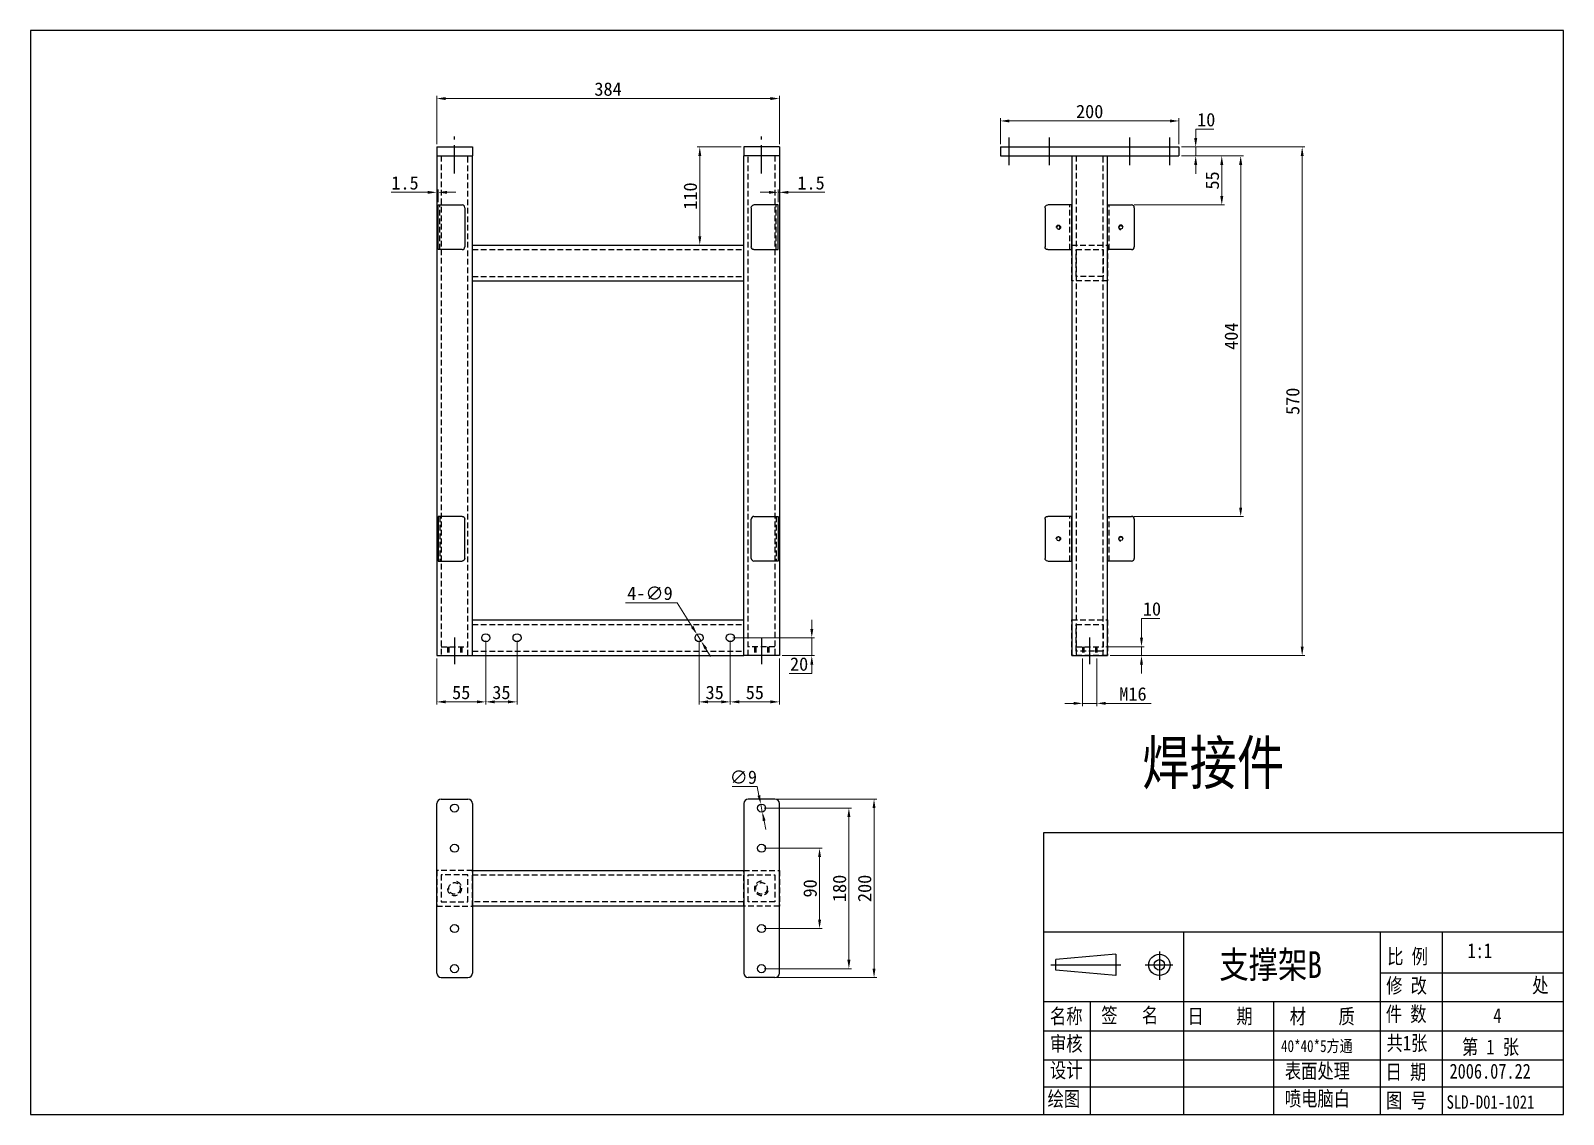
# Model space of a CAD drawing. Header units: millimetres. Extents: x -11986 to -4063, y -41123 to -36325.
# Drawn here: x -9506 to -7788, y -41089 to -39875 of the extents above; entities that cross this region are included whole.
import ezdxf

# ---------------------------------------------------------------- set-up
doc = ezdxf.new("R2010")
doc.units = ezdxf.units.MM
doc.linetypes.add('CENTER', pattern=[50.8, 31.75, -6.35, 6.35, -6.35])
doc.linetypes.add('DASHED2', pattern=[9.525, 6.35, -3.175])
doc.layers.add('DAS', color=4, linetype='DASHED2')
doc.styles.add('宋体', font='', dxfattribs={"width": 0.8})
doc.styles.get('宋体').set_extended_font_data('SimSun')
doc.dimstyles.new('ISO-25$0', dxfattribs={"dimtxt": 2.5, "dimasz": 1.5, "dimexe": 1.25, "dimexo": 0.625, "dimtad": 1, "dimdec": 1, "dimzin": 1, "dimdsep": 46, "dimtxsty": 'Standard', "dimcen": 2.5, "dimclrd": 6, "dimclre": 6, "dimclrt": 6, "dimadec": 0, "dimazin": 0, "dimtfac": 1, "dimtdec": 4, "dimtmove": 0, "dimatfit": 3, "dimfxl": 1, "dimtolj": 1, "dimtzin": 0, "dimlwd": 9, "dimlwe": 9, "dimarcsym": 0})
doc.dimstyles.new('ISO-25$3', dxfattribs={"dimtxt": 5, "dimasz": 5, "dimexe": 3, "dimexo": 0.1, "dimtad": 1, "dimtih": 1, "dimtoh": 1, "dimdsep": 46, "dimtxsty": 'Standard', "dimcen": 2.5, "dimclrd": 5, "dimclre": 5, "dimadec": 0, "dimazin": 0, "dimtfac": 1, "dimtmove": 0, "dimatfit": 3, "dimfxl": 1, "dimarcsym": 0})

# ---------------------------------------------------------------- blocks, each defined once
blk = doc.blocks.new('*D2023')
at = {"color": 5, "lineweight": 9, "transparency": 16777216}
for p, q in [((-8260.8, -40554.9), (-8260.8, -40533.1)), ((-8260.8, -40533.1), (-8240.3, -40533.1)), ((-8300.9, -40564.9), (-8257.8, -40564.9)), ((-8260.8, -40574.9), (-8260.8, -40564.9)), ((-8295.9, -40574.9), (-8257.8, -40574.9)), ((-8260.8, -40584.9), (-8260.8, -40594.9))]:
    blk.add_line(p, q, dxfattribs=at)
at = {"color": 5, "transparency": 16777216}
for points in [[(-8262.5, -40554.9), (-8259.2, -40554.9), (-8260.8, -40564.9)], [(-8262.5, -40584.9), (-8259.2, -40584.9), (-8260.8, -40574.9)]]:
    blk.add_solid(points, dxfattribs=at)
at = {"layer": 'Defpoints', "color": 0, "transparency": 16777216}
for p in [(-8303.9, -40564.9), (-8298.9, -40574.9), (-8260.8, -40574.9)]:
    blk.add_point(p, dxfattribs=at)
at = {"color": 0, "transparency": 16777216, "insert": (-8249.1, -40522.6), "char_height": 15, "attachment_point": 5}
blk.add_mtext('10', dxfattribs=at)
blk = doc.blocks.new('*D2024')
at = {"color": 5, "lineweight": 9, "transparency": 16777216}
for p, q in [((-8215.9, -40004.9), (-8077.8, -40004.9)), ((-8080.8, -40014.9), (-8080.8, -40564.9)), ((-8295.9, -40574.9), (-8077.8, -40574.9))]:
    blk.add_line(p, q, dxfattribs=at)
at = {"color": 5, "transparency": 16777216}
for points in [[(-8082.4, -40014.9), (-8079.1, -40014.9), (-8080.8, -40004.9)], [(-8082.4, -40564.9), (-8079.1, -40564.9), (-8080.8, -40574.9)]]:
    blk.add_solid(points, dxfattribs=at)
at = {"layer": 'Defpoints', "color": 0, "transparency": 16777216}
for p in [(-8218.9, -40004.9), (-8298.9, -40574.9), (-8080.8, -40574.9)]:
    blk.add_point(p, dxfattribs=at)
at = {"color": 0, "transparency": 16777216, "insert": (-8091.3, -40289.9), "char_height": 15, "attachment_point": 5, "rotation": 90}
blk.add_mtext('570', dxfattribs=at)
blk = doc.blocks.new('*D2025')
at = {"color": 5, "lineweight": 9, "transparency": 16777216}
for p, q in [((-8200.1, -39994.9), (-8200.1, -39984.9)), ((-8200.1, -39984.9), (-8179.6, -39984.9)), ((-8215.9, -40004.9), (-8197.1, -40004.9)), ((-8215.9, -40014.9), (-8197.1, -40014.9)), ((-8200.1, -40014.9), (-8200.1, -40004.9)), ((-8200.1, -40024.9), (-8200.1, -40034.9))]:
    blk.add_line(p, q, dxfattribs=at)
at = {"color": 5, "transparency": 16777216}
for points in [[(-8201.8, -39994.9), (-8198.4, -39994.9), (-8200.1, -40004.9)], [(-8201.8, -40024.9), (-8198.4, -40024.9), (-8200.1, -40014.9)]]:
    blk.add_solid(points, dxfattribs=at)
at = {"layer": 'Defpoints', "color": 0, "transparency": 16777216}
for p in [(-8218.9, -40004.9), (-8218.9, -40014.9), (-8200.1, -40014.9)]:
    blk.add_point(p, dxfattribs=at)
at = {"color": 0, "transparency": 16777216, "insert": (-8188.3, -39974.4), "char_height": 15, "attachment_point": 5}
blk.add_mtext('10', dxfattribs=at)
blk = doc.blocks.new('*D2026')
at = {"color": 5, "lineweight": 9, "transparency": 16777216}
for p, q in [((-8326.9, -40577.9), (-8326.9, -40631.4)), ((-8310.9, -40577.9), (-8310.9, -40631.4)), ((-8336.9, -40628.4), (-8346.9, -40628.4)), ((-8326.9, -40628.4), (-8310.9, -40628.4)), ((-8300.9, -40628.4), (-8249.9, -40628.4))]:
    blk.add_line(p, q, dxfattribs=at)
at = {"color": 5, "transparency": 16777216}
for points in [[(-8336.9, -40626.7), (-8336.9, -40630), (-8326.9, -40628.4)], [(-8300.9, -40626.7), (-8300.9, -40630), (-8310.9, -40628.4)]]:
    blk.add_solid(points, dxfattribs=at)
at = {"layer": 'Defpoints', "color": 0, "transparency": 16777216}
for p in [(-8326.9, -40574.9), (-8310.9, -40574.9), (-8310.9, -40628.4)]:
    blk.add_point(p, dxfattribs=at)
at = {"color": 0, "transparency": 16777216, "insert": (-8270.4, -40617.9), "char_height": 15, "attachment_point": 5}
blk.add_mtext('M16', dxfattribs=at)
blk = doc.blocks.new('*D2027')
at = {"color": 5, "lineweight": 9, "transparency": 16777216}
for p, q in [((-8683.6, -40745.7), (-8585.7, -40745.7)), ((-8588.7, -40755.7), (-8588.7, -40915.7)), ((-8683.6, -40925.7), (-8585.7, -40925.7))]:
    blk.add_line(p, q, dxfattribs=at)
at = {"color": 5, "transparency": 16777216}
for points in [[(-8590.4, -40755.7), (-8587, -40755.7), (-8588.7, -40745.7)], [(-8590.4, -40915.7), (-8587, -40915.7), (-8588.7, -40925.7)]]:
    blk.add_solid(points, dxfattribs=at)
at = {"layer": 'Defpoints', "color": 0, "transparency": 16777216}
for p in [(-8686.6, -40745.7), (-8686.6, -40925.7), (-8588.7, -40925.7)]:
    blk.add_point(p, dxfattribs=at)
at = {"color": 0, "transparency": 16777216, "insert": (-8599.2, -40835.7), "char_height": 15, "attachment_point": 5, "rotation": 90}
blk.add_mtext('180', dxfattribs=at)
blk = doc.blocks.new('*D2028')
at = {"color": 5, "lineweight": 9, "transparency": 16777216}
for p, q in [((-8668.6, -40735.7), (-8557.5, -40735.7)), ((-8560.5, -40925.7), (-8560.5, -40745.7)), ((-8668.6, -40935.7), (-8557.5, -40935.7))]:
    blk.add_line(p, q, dxfattribs=at)
at = {"color": 5, "transparency": 16777216}
for points in [[(-8562.2, -40745.7), (-8558.9, -40745.7), (-8560.5, -40735.7)], [(-8562.2, -40925.7), (-8558.9, -40925.7), (-8560.5, -40935.7)]]:
    blk.add_solid(points, dxfattribs=at)
at = {"layer": 'Defpoints', "color": 0, "transparency": 16777216}
for p in [(-8671.6, -40735.7), (-8560.5, -40735.7), (-8671.6, -40935.7)]:
    blk.add_point(p, dxfattribs=at)
at = {"color": 0, "transparency": 16777216, "insert": (-8571, -40835.7), "char_height": 15, "attachment_point": 5, "rotation": 90}
blk.add_mtext('200', dxfattribs=at)
blk = doc.blocks.new('*D2029')
at = {"color": 5, "lineweight": 9, "transparency": 16777216}
for p, q in [((-8683.6, -40790.7), (-8618.6, -40790.7)), ((-8621.6, -40870.7), (-8621.6, -40800.7)), ((-8683.6, -40880.7), (-8618.6, -40880.7))]:
    blk.add_line(p, q, dxfattribs=at)
at = {"color": 5, "transparency": 16777216}
for points in [[(-8623.2, -40800.7), (-8619.9, -40800.7), (-8621.6, -40790.7)], [(-8623.2, -40870.7), (-8619.9, -40870.7), (-8621.6, -40880.7)]]:
    blk.add_solid(points, dxfattribs=at)
at = {"layer": 'Defpoints', "color": 0, "transparency": 16777216}
for p in [(-8686.6, -40790.7), (-8621.6, -40790.7), (-8686.6, -40880.7)]:
    blk.add_point(p, dxfattribs=at)
at = {"color": 0, "transparency": 16777216, "insert": (-8632.1, -40835.7), "char_height": 15, "attachment_point": 5, "rotation": 90}
blk.add_mtext('90', dxfattribs=at)
blk = doc.blocks.new('*D2030')
at = {"color": 5, "lineweight": 9, "transparency": 16777216}
for p, q in [((-8719.5, -40721.7), (-8691.5, -40721.7)), ((-8691.5, -40721.7), (-8689.5, -40731.5)), ((-8685.7, -40750.1), (-8687.5, -40741.3)), ((-8683.6, -40759.9), (-8681.6, -40769.7))]:
    blk.add_line(p, q, dxfattribs=at)
at = {"color": 5, "transparency": 16777216}
for points in [[(-8687.9, -40731.1), (-8691.1, -40731.8), (-8687.5, -40741.3)], [(-8682, -40759.5), (-8685.3, -40760.2), (-8685.7, -40750.1)]]:
    blk.add_solid(points, dxfattribs=at)
at = {"layer": 'Defpoints', "color": 0, "transparency": 16777216}
for p in [(-8687.5, -40741.3), (-8685.7, -40750.1)]:
    blk.add_point(p, dxfattribs=at)
at = {"color": 0, "transparency": 16777216, "insert": (-8707, -40711.2), "char_height": 15, "attachment_point": 5}
blk.add_mtext('∅9', dxfattribs=at)
blk = doc.blocks.new('A$C1C5C495C')
at = {"color": 1, "linetype": 'CENTER'}
for p, q in [((20, 549.7), (20, 591.4)), ((20, 29.9), (20, 0))]:
    blk.add_line(p, q, dxfattribs=at)
for p, q in [((0, 579.5), (40, 579.5)), ((0, 579.5), (0, 569.5)), ((0, 569.5), (0, 9.5)), ((0, 569.5), (40, 569.5)), ((40, 579.5), (40, 569.5)), ((40, 9.5), (40, 569.5)), ((0, 9.5), (40, 9.5))]:
    blk.add_line(p, q)
at = {"layer": 'DAS'}
for p, q in [((5, 569.5), (5, 9.5)), ((35, 9.5), (35, 569.5)), ((5, 19.5), (35, 19.5)), ((12, 19.5), (12, 9.5)), ((13.5, 19.5), (13.5, 9.5)), ((26.5, 19.5), (26.5, 9.5)), ((28, 19.5), (28, 9.5))]:
    blk.add_line(p, q, dxfattribs=at)
blk = doc.blocks.new('*D2046')
at = {"color": 5, "lineweight": 9, "transparency": 16777216}
for p, q in [((-9050.6, -40001.9), (-9050.6, -39947.6)), ((-8676.6, -39950.6), (-9040.6, -39950.6)), ((-8666.6, -40001.9), (-8666.6, -39947.6))]:
    blk.add_line(p, q, dxfattribs=at)
at = {"color": 5, "transparency": 16777216}
for points in [[(-9040.6, -39949), (-9040.6, -39952.3), (-9050.6, -39950.6)], [(-8676.6, -39949), (-8676.6, -39952.3), (-8666.6, -39950.6)]]:
    blk.add_solid(points, dxfattribs=at)
at = {"layer": 'Defpoints', "color": 0, "transparency": 16777216}
for p in [(-9050.6, -39950.6), (-9050.6, -40004.9), (-8666.6, -40004.9)]:
    blk.add_point(p, dxfattribs=at)
at = {"color": 0, "transparency": 16777216, "insert": (-8858.6, -39940.1), "char_height": 15, "attachment_point": 5}
blk.add_mtext('384', dxfattribs=at)
blk = doc.blocks.new('*D2047')
at = {"color": 5, "lineweight": 9, "transparency": 16777216}
for p, q in [((-8709.6, -40004.9), (-8758.8, -40004.9)), ((-8755.8, -40104.9), (-8755.8, -40014.9)), ((-8709.6, -40114.9), (-8758.8, -40114.9))]:
    blk.add_line(p, q, dxfattribs=at)
at = {"color": 5, "transparency": 16777216}
for points in [[(-8757.4, -40014.9), (-8754.1, -40014.9), (-8755.8, -40004.9)], [(-8757.4, -40104.9), (-8754.1, -40104.9), (-8755.8, -40114.9)]]:
    blk.add_solid(points, dxfattribs=at)
at = {"layer": 'Defpoints', "color": 0, "transparency": 16777216}
for p in [(-8755.8, -40004.9), (-8706.6, -40004.9), (-8706.6, -40114.9)]:
    blk.add_point(p, dxfattribs=at)
at = {"color": 0, "transparency": 16777216, "insert": (-8766.3, -40059.9), "char_height": 15, "attachment_point": 5, "rotation": 90}
blk.add_mtext('110', dxfattribs=at)
blk = doc.blocks.new('*D2062')
at = {"color": 5, "lineweight": 9, "transparency": 16777216}
for p, q in [((-8418.9, -40001.9), (-8418.9, -39972.7)), ((-8228.9, -39975.7), (-8408.9, -39975.7)), ((-8218.9, -40001.9), (-8218.9, -39972.7))]:
    blk.add_line(p, q, dxfattribs=at)
at = {"color": 5, "transparency": 16777216}
for points in [[(-8408.9, -39974.1), (-8408.9, -39977.4), (-8418.9, -39975.7)], [(-8228.9, -39974.1), (-8228.9, -39977.4), (-8218.9, -39975.7)]]:
    blk.add_solid(points, dxfattribs=at)
at = {"layer": 'Defpoints', "color": 0, "transparency": 16777216}
for p in [(-8418.9, -39975.7), (-8418.9, -40004.9), (-8218.9, -40004.9)]:
    blk.add_point(p, dxfattribs=at)
at = {"color": 0, "transparency": 16777216, "insert": (-8318.9, -39965.2), "char_height": 15, "attachment_point": 5}
blk.add_mtext('200', dxfattribs=at)
blk = doc.blocks.new('*D2064')
at = {"color": 5, "lineweight": 9, "transparency": 16777216}
for p, q in [((-8721.6, -40557.9), (-8721.6, -40629.7)), ((-8666.6, -40577.9), (-8666.6, -40629.7)), ((-8711.6, -40626.7), (-8676.6, -40626.7))]:
    blk.add_line(p, q, dxfattribs=at)
at = {"color": 5, "transparency": 16777216}
for points in [[(-8711.6, -40625), (-8711.6, -40628.3), (-8721.6, -40626.7)], [(-8676.6, -40625), (-8676.6, -40628.3), (-8666.6, -40626.7)]]:
    blk.add_solid(points, dxfattribs=at)
at = {"layer": 'Defpoints', "color": 0, "transparency": 16777216}
for p in [(-8721.6, -40554.9), (-8666.6, -40574.9), (-8666.6, -40626.7)]:
    blk.add_point(p, dxfattribs=at)
at = {"color": 0, "transparency": 16777216, "insert": (-8694.1, -40616.2), "char_height": 15, "attachment_point": 5}
blk.add_mtext('55', dxfattribs=at)
blk = doc.blocks.new('*D2065')
at = {"color": 5, "lineweight": 9, "transparency": 16777216}
for p, q in [((-8756.6, -40557.9), (-8756.6, -40629.7)), ((-8721.6, -40557.9), (-8721.6, -40629.7)), ((-8746.6, -40626.7), (-8731.6, -40626.7))]:
    blk.add_line(p, q, dxfattribs=at)
at = {"color": 5, "transparency": 16777216}
for points in [[(-8746.6, -40625), (-8746.6, -40628.3), (-8756.6, -40626.7)], [(-8731.6, -40625), (-8731.6, -40628.3), (-8721.6, -40626.7)]]:
    blk.add_solid(points, dxfattribs=at)
at = {"layer": 'Defpoints', "color": 0, "transparency": 16777216}
for p in [(-8756.6, -40554.9), (-8721.6, -40554.9), (-8721.6, -40626.7)]:
    blk.add_point(p, dxfattribs=at)
at = {"color": 0, "transparency": 16777216, "insert": (-8739.1, -40616.2), "char_height": 15, "attachment_point": 5}
blk.add_mtext('35', dxfattribs=at)
blk = doc.blocks.new('*D2066')
at = {"color": 5, "lineweight": 9, "transparency": 16777216}
for p, q in [((-8995.6, -40557.9), (-8995.6, -40629.7)), ((-9050.6, -40577.9), (-9050.6, -40629.7)), ((-9005.6, -40626.7), (-9040.6, -40626.7))]:
    blk.add_line(p, q, dxfattribs=at)
at = {"color": 5, "transparency": 16777216}
for points in [[(-9040.6, -40625), (-9040.6, -40628.3), (-9050.6, -40626.7)], [(-9005.6, -40625), (-9005.6, -40628.3), (-8995.6, -40626.7)]]:
    blk.add_solid(points, dxfattribs=at)
at = {"layer": 'Defpoints', "color": 0, "transparency": 16777216}
for p in [(-8995.6, -40554.9), (-9050.6, -40574.9), (-9050.6, -40626.7)]:
    blk.add_point(p, dxfattribs=at)
at = {"color": 0, "transparency": 16777216, "insert": (-9023.1, -40616.2), "char_height": 15, "attachment_point": 5}
blk.add_mtext('55', dxfattribs=at)
blk = doc.blocks.new('*D2077')
at = {"color": 5, "lineweight": 9, "transparency": 16777216}
for p, q in [((-8995.6, -40557.9), (-8995.6, -40629.7)), ((-8960.6, -40557.9), (-8960.6, -40629.7)), ((-8970.6, -40626.7), (-8985.6, -40626.7))]:
    blk.add_line(p, q, dxfattribs=at)
at = {"color": 5, "transparency": 16777216}
for points in [[(-8985.6, -40625), (-8985.6, -40628.3), (-8995.6, -40626.7)], [(-8970.6, -40625), (-8970.6, -40628.3), (-8960.6, -40626.7)]]:
    blk.add_solid(points, dxfattribs=at)
at = {"layer": 'Defpoints', "color": 0, "transparency": 16777216}
for p in [(-8995.6, -40554.9), (-8960.6, -40554.9), (-8995.6, -40626.7)]:
    blk.add_point(p, dxfattribs=at)
at = {"color": 0, "transparency": 16777216, "insert": (-8978.1, -40616.2), "char_height": 15, "attachment_point": 5}
blk.add_mtext('35', dxfattribs=at)
blk = doc.blocks.new('*D1992')
at = {"color": 5, "lineweight": 9, "transparency": 16777216}
for p, q in [((-8630.3, -40544.9), (-8630.3, -40534.9)), ((-8718.6, -40554.9), (-8627.3, -40554.9)), ((-8630.3, -40554.9), (-8630.3, -40574.9)), ((-8663.6, -40574.9), (-8627.3, -40574.9)), ((-8630.3, -40594.9), (-8655.8, -40594.9)), ((-8630.3, -40584.9), (-8630.3, -40594.9))]:
    blk.add_line(p, q, dxfattribs=at)
at = {"color": 5, "transparency": 16777216}
for points in [[(-8631.9, -40544.9), (-8628.6, -40544.9), (-8630.3, -40554.9)], [(-8631.9, -40584.9), (-8628.6, -40584.9), (-8630.3, -40574.9)]]:
    blk.add_solid(points, dxfattribs=at)
at = {"layer": 'Defpoints', "color": 0, "transparency": 16777216}
for p in [(-8721.6, -40554.9), (-8666.6, -40574.9), (-8630.3, -40574.9)]:
    blk.add_point(p, dxfattribs=at)
at = {"color": 0, "transparency": 16777216, "insert": (-8644.5, -40584.4), "char_height": 15, "attachment_point": 5}
blk.add_mtext('20', dxfattribs=at)
blk = doc.blocks.new('*D2078')
at = {"color": 5, "lineweight": 9, "transparency": 16777216}
for p, q in [((-8839.1, -40515.6), (-8781.1, -40515.6)), ((-8781.1, -40515.6), (-8764.2, -40542.6)), ((-8754.2, -40558.7), (-8758.9, -40551.1)), ((-8748.9, -40567.2), (-8743.6, -40575.7))]:
    blk.add_line(p, q, dxfattribs=at)
at = {"color": 5, "transparency": 16777216}
for points in [[(-8762.8, -40541.7), (-8765.6, -40543.5), (-8758.9, -40551.1)], [(-8747.5, -40566.3), (-8750.3, -40568.1), (-8754.2, -40558.7)]]:
    blk.add_solid(points, dxfattribs=at)
at = {"layer": 'Defpoints', "color": 0, "transparency": 16777216}
for p in [(-8758.9, -40551.1), (-8754.2, -40558.7)]:
    blk.add_point(p, dxfattribs=at)
at = {"color": 0, "transparency": 16777216, "insert": (-8811.6, -40505.1), "char_height": 15, "attachment_point": 5}
blk.add_mtext('4-∅9', dxfattribs=at)
blk = doc.blocks.new('A$C3CC60F40')
for p, q in [((0, 50), (27, 50)), ((0, 0), (0, 50)), ((30, 47), (30, 3)), ((27, 0), (0, 0))]:
    blk.add_line(p, q)
blk.add_circle((15, 25), 2)
for centre, radius, start, end in [((27, 47), 3, 0, 90), ((15, 25), 2.5, 0, 270), ((27, 3), 3, 270, 0)]:
    blk.add_arc(centre, radius, start, end)
at = {"layer": 'DAS'}
blk.add_line((2, 0), (2, 50), dxfattribs=at)
blk = doc.blocks.new('A$C4A73491A')
for p, q in [((0, 50), (27, 50)), ((0, 0), (0, 50)), ((30, 47), (30, 3)), ((27, 0), (0, 0))]:
    blk.add_line(p, q)
for centre, start, end in [((27, 47), 0, 90), ((27, 3), 270, 0)]:
    blk.add_arc(centre, 3, start, end)
at = {"layer": 'DAS'}
blk.add_line((2, 0), (2, 50), dxfattribs=at)
blk = doc.blocks.new('*D2017')
at = {"color": 5, "lineweight": 9, "transparency": 16777216}
for p, q in [((-8666.6, -40017.9), (-8666.6, -40058.7)), ((-8678.1, -40055.7), (-8688.1, -40055.7)), ((-8668.1, -40066.9), (-8668.1, -40052.7)), ((-8668.1, -40055.7), (-8666.6, -40055.7)), ((-8656.6, -40055.7), (-8615.6, -40055.7))]:
    blk.add_line(p, q, dxfattribs=at)
at = {"color": 5, "transparency": 16777216}
for points in [[(-8678.1, -40054.1), (-8678.1, -40057.4), (-8668.1, -40055.7)], [(-8656.6, -40054.1), (-8656.6, -40057.4), (-8666.6, -40055.7)]]:
    blk.add_solid(points, dxfattribs=at)
at = {"layer": 'Defpoints', "color": 0, "transparency": 16777216}
for p in [(-8666.6, -40014.9), (-8666.6, -40055.7), (-8668.1, -40069.9)]:
    blk.add_point(p, dxfattribs=at)
at = {"color": 0, "transparency": 16777216, "insert": (-8631.1, -40045.2), "char_height": 15, "attachment_point": 5}
blk.add_mtext('1.5', dxfattribs=at)
blk = doc.blocks.new('*D1983')
at = {"color": 5, "lineweight": 9, "transparency": 16777216}
for p, q in [((-9050.6, -40017.9), (-9050.6, -40058.7)), ((-9060.6, -40055.7), (-9101.6, -40055.7)), ((-9049.1, -40055.7), (-9050.6, -40055.7)), ((-9049.1, -40066.9), (-9049.1, -40052.7)), ((-9039.1, -40055.7), (-9029.1, -40055.7))]:
    blk.add_line(p, q, dxfattribs=at)
at = {"color": 5, "transparency": 16777216}
for points in [[(-9060.6, -40054.1), (-9060.6, -40057.4), (-9050.6, -40055.7)], [(-9039.1, -40054.1), (-9039.1, -40057.4), (-9049.1, -40055.7)]]:
    blk.add_solid(points, dxfattribs=at)
at = {"layer": 'Defpoints', "color": 0, "transparency": 16777216}
for p in [(-9050.6, -40014.9), (-9050.6, -40055.7), (-9049.1, -40069.9)]:
    blk.add_point(p, dxfattribs=at)
at = {"color": 0, "transparency": 16777216, "insert": (-9086.1, -40045.2), "char_height": 15, "attachment_point": 5}
blk.add_mtext('1.5', dxfattribs=at)
blk = doc.blocks.new('*D1977')
at = {"color": 5, "lineweight": 9, "transparency": 16777216}
for p, q in [((-8215.9, -40014.9), (-8167.9, -40014.9)), ((-8170.9, -40059.9), (-8170.9, -40024.9)), ((-8268.9, -40069.9), (-8167.9, -40069.9))]:
    blk.add_line(p, q, dxfattribs=at)
at = {"color": 5, "transparency": 16777216}
for points in [[(-8172.5, -40024.9), (-8169.2, -40024.9), (-8170.9, -40014.9)], [(-8172.5, -40059.9), (-8169.2, -40059.9), (-8170.9, -40069.9)]]:
    blk.add_solid(points, dxfattribs=at)
at = {"layer": 'Defpoints', "color": 0, "transparency": 16777216}
for p in [(-8218.9, -40014.9), (-8170.9, -40014.9), (-8271.9, -40069.9)]:
    blk.add_point(p, dxfattribs=at)
at = {"color": 0, "transparency": 16777216, "insert": (-8181.4, -40042.4), "char_height": 15, "attachment_point": 5, "rotation": 90}
blk.add_mtext('55', dxfattribs=at)
blk = doc.blocks.new('*D1978')
at = {"color": 5, "lineweight": 9, "transparency": 16777216}
for p, q in [((-8215.9, -40014.9), (-8146.7, -40014.9)), ((-8149.7, -40024.9), (-8149.7, -40408.9)), ((-8268.9, -40418.9), (-8146.7, -40418.9))]:
    blk.add_line(p, q, dxfattribs=at)
at = {"color": 5, "transparency": 16777216}
for points in [[(-8151.4, -40024.9), (-8148, -40024.9), (-8149.7, -40014.9)], [(-8151.4, -40408.9), (-8148, -40408.9), (-8149.7, -40418.9)]]:
    blk.add_solid(points, dxfattribs=at)
at = {"layer": 'Defpoints', "color": 0, "transparency": 16777216}
for p in [(-8218.9, -40014.9), (-8271.9, -40418.9), (-8149.7, -40418.9)]:
    blk.add_point(p, dxfattribs=at)
at = {"color": 0, "transparency": 16777216, "insert": (-8160.2, -40216.9), "char_height": 15, "attachment_point": 5, "rotation": 90}
blk.add_mtext('404', dxfattribs=at)

msp = doc.modelspace()

# ---------------------------------------------------------------- linework, layer by layer
at = {"color": 1, "linetype": 'CENTER'}
for p, q in [((-8408.946, -40025.389), (-8408.946, -39994.261)), ((-8363.946, -40025.389), (-8363.946, -39994.261)), ((-8273.946, -40025.389), (-8273.946, -39994.261)), ((-8228.946, -40025.389), (-8228.946, -39994.261)), ((-8318.946, -40554.423), (-8318.946, -40584.369))]:
    msp.add_line(p, q, dxfattribs=at)
for p, q in [((-8418.946, -40004.895), (-8218.946, -40004.895)), ((-8418.946, -40004.895), (-8418.946, -40014.895)), ((-8418.946, -40014.895), (-8218.946, -40014.895)), ((-8338.946, -40014.895), (-8338.946, -40574.895)), ((-8298.946, -40574.895), (-8298.946, -40014.895)), ((-8218.946, -40004.895), (-8218.946, -40014.895)), ((-9010.567, -40114.895), (-8706.567, -40114.895)), ((-9010.567, -40154.895), (-8706.567, -40154.895)), ((-9010.567, -40534.895), (-8706.567, -40534.895)), ((-9010.567, -40574.895), (-8706.567, -40574.895)), ((-8338.946, -40574.895), (-8298.946, -40574.895)), ((-9045.567, -40735.658), (-9015.567, -40735.658)), ((-8671.567, -40735.658), (-8701.567, -40735.658)), ((-9050.567, -40930.658), (-9050.567, -40740.658)), ((-9010.567, -40740.658), (-9010.567, -40930.658)), ((-8706.567, -40740.658), (-8706.567, -40930.658)), ((-8666.567, -40930.658), (-8666.567, -40740.658)), ((-9010.567, -40815.658), (-8706.567, -40815.658)), ((-8706.567, -40855.658), (-9010.567, -40855.658)), ((-7923.681, -41088.89), (-7923.681, -40884.439)), ((-9045.567, -40935.658), (-9015.567, -40935.658)), ((-8671.567, -40935.658), (-8701.567, -40935.658)), ((-8370.429, -40995.39), (-7993.004, -40995.39)), ((-8370.429, -40995.39), (-7788.131, -40995.39)), ((-7993.004, -40995.39), (-7788.131, -40995.39)), ((-8370.429, -41027.71), (-7788.131, -41027.71)), ((-8370.429, -41057.978), (-7788.131, -41057.978))]:
    msp.add_line(p, q)
at = {"color": 0}
for p, q in [((-8370.429, -41088.89), (-8370.429, -40772.898)), ((-8370.429, -40772.898), (-7788.131, -40772.898)), ((-8370.429, -40884.439), (-7788.131, -40884.439)), ((-8213.208, -40962.438), (-8213.208, -40884.439)), ((-7993.004, -41088.89), (-7993.004, -40884.439)), ((-8240.758, -40906.411), (-8240.758, -40938.275)), ((-8362.244, -40921.389), (-8284.136, -40921.389)), ((-8289.435, -40909.427), (-8356.801, -40915.547)), ((-8356.801, -40927.231), (-8356.801, -40915.547)), ((-8289.435, -40909.427), (-8289.435, -40933.351)), ((-8256.551, -40921.389), (-8225.805, -40921.389)), ((-8289.435, -40933.351), (-8356.801, -40927.231)), ((-7993.004, -40930.441), (-7788.131, -40930.441)), ((-8370.429, -40962.438), (-7788.131, -40962.438)), ((-8370.429, -40962.438), (-7788.131, -40962.438)), ((-8370.429, -40962.438), (-8213.208, -40962.438)), ((-8370.429, -40962.438), (-8213.208, -40962.438)), ((-8318.022, -41088.89), (-8318.022, -40962.438)), ((-8213.208, -41088.89), (-8213.208, -40962.438)), ((-8112.659, -41088.89), (-8112.659, -40962.438))]:
    msp.add_line(p, q, dxfattribs=at)
msp.add_lwpolyline([(-7788.131, -41088.89), (-7788.131, -39874.539), (-9505.569, -39874.539), (-9505.569, -41088.89)], close=True)
for centre in [(-8995.567, -40554.895), (-8960.567, -40554.895), (-8756.567, -40554.895), (-8721.567, -40554.895), (-9030.567, -40745.658), (-8686.567, -40745.658), (-9030.567, -40790.658), (-8686.567, -40790.658), (-9030.567, -40880.658), (-8686.567, -40880.658), (-9030.567, -40925.658), (-8686.567, -40925.658)]:
    msp.add_circle(centre, 4.5)
for radius in [11.913, 5.842]:
    msp.add_circle((-8240.758, -40921.389), radius, dxfattribs=at)
for centre, start, end in [((-9045.567, -40740.658), 90, 180), ((-9015.567, -40740.658), 0, 90), ((-8701.567, -40740.658), 90, 180), ((-8671.567, -40740.658), 0, 90), ((-9045.567, -40930.658), 180, 270), ((-9015.567, -40930.658), 270, 0), ((-8701.567, -40930.658), 180, 270), ((-8671.567, -40930.658), 270, 0)]:
    msp.add_arc(centre, 5, start, end)
at = {"layer": 'DAS'}
for p, q in [((-8333.946, -40014.895), (-8333.946, -40574.895)), ((-8303.946, -40574.895), (-8303.946, -40014.895)), ((-9010.567, -40119.895), (-8706.567, -40119.895)), ((-9010.567, -40149.895), (-8706.567, -40149.895)), ((-9010.567, -40539.895), (-8706.567, -40539.895)), ((-8333.946, -40564.895), (-8303.946, -40564.895)), ((-8326.946, -40564.895), (-8326.946, -40574.895)), ((-8325.446, -40564.895), (-8325.446, -40574.895)), ((-8312.446, -40564.895), (-8312.446, -40574.895)), ((-8310.946, -40564.895), (-8310.946, -40574.895)), ((-9010.567, -40569.895), (-8706.567, -40569.895)), ((-9010.567, -40820.658), (-8706.567, -40820.658)), ((-8706.567, -40850.658), (-9010.567, -40850.658))]:
    msp.add_line(p, q, dxfattribs=at)
for points in [[(-8338.946, -40114.895), (-8298.946, -40114.895), (-8298.946, -40154.895), (-8338.946, -40154.895)], [(-8333.946, -40119.895), (-8303.946, -40119.895), (-8303.946, -40149.895), (-8333.946, -40149.895)], [(-8338.946, -40534.895), (-8298.946, -40534.895), (-8298.946, -40574.895), (-8338.946, -40574.895)], [(-8333.946, -40539.895), (-8303.946, -40539.895), (-8303.946, -40569.895), (-8333.946, -40569.895)], [(-9010.567, -40855.658), (-9010.567, -40815.658), (-9050.567, -40815.658), (-9050.567, -40855.658)], [(-9015.567, -40850.658), (-9015.567, -40820.658), (-9045.567, -40820.658), (-9045.567, -40850.658)], [(-8706.567, -40855.658), (-8706.567, -40815.658), (-8666.567, -40815.658), (-8666.567, -40855.658)], [(-8701.567, -40850.658), (-8701.567, -40820.658), (-8671.567, -40820.658), (-8671.567, -40850.658)]]:
    msp.add_lwpolyline(points, close=True, dxfattribs=at)
for centre in [(-9030.567, -40835.658), (-8686.567, -40835.658)]:
    msp.add_circle(centre, 6.5, dxfattribs=at)
for centre, start, end in [((-9030.567, -40835.658), 180, 90), ((-8686.567, -40835.658), 90, 0)]:
    msp.add_arc(centre, 8, start, end, dxfattribs=at)

# ---------------------------------------------------------------- block references
for name, p in [('A$C1C5C495C', (-9050.567, -40584.369)), ('A$C4A73491A', (-9049.067, -40119.895)), ('A$C3CC60F40', (-8298.946, -40119.895)), ('A$C3CC60F40', (-8298.946, -40468.895))]:
    msp.add_blockref(name, p)
at = {"xscale": -1}
for name, p in [('A$C1C5C495C', (-8666.567, -40584.369)), ('A$C4A73491A', (-8668.067, -40119.895)), ('A$C3CC60F40', (-8338.946, -40119.895)), ('A$C3CC60F40', (-8338.946, -40468.895))]:
    msp.add_blockref(name, p, dxfattribs=at)
at = {"xscale": -1, "rotation": 180}
msp.add_blockref('A$C4A73491A', (-9049.067, -40418.895), dxfattribs=at)
at = {"rotation": 180}
msp.add_blockref('A$C4A73491A', (-8668.067, -40418.895), dxfattribs=at)

# ---------------------------------------------------------------- texts
at = {"color": 0, "style": '宋体', "width": 0.8}
for s, height, p in [('焊接件', 48.6161, (-8259.93, -40719.094)), ('支撑架B', 30.1339, (-8173.617, -40936.174)), ('比 例', 16.7411, (-7985.514, -40920.301)), ('修 改', 16.7411, (-7986.627, -40952.989)), ('名称', 16.7411, (-8363.41, -40987.241)), ('签   名', 16.7411, (-8305.973, -40986.305)), ('日    期', 16.7411, (-8209.271, -40987.241)), ('材    质', 16.7411, (-8094.766, -40987.52)), ('件 数', 16.7411, (-7987.076, -40984.881))]:
    msp.add_text(s, height=height, dxfattribs=at).set_placement(p)
at = {"style": '宋体', "width": 0.8}
for s, height, p in [('1:1', 16.7411, (-7895.458, -40913.842)), ('处', 16.741, (-7822.987, -40952.59)), ('4', 16.741, (-7866.588, -40986.56)), ('审核', 16.7411, (-8363.41, -41018.039)), ('40*40*5方通', 13.3929, (-8104.467, -41019.055)), ('共1张', 16.7411, (-7986.217, -41017.336)), ('第 1 张', 16.7411, (-7901.703, -41021.697)), ('设计', 16.7411, (-8363.41, -41047.838)), ('表面处理', 16.7411, (-8100.223, -41048.702)), ('日 期', 16.7411, (-7987.329, -41049.716)), ('2006.07.22', 16.7411, (-7915.687, -41048.892)), ('绘图', 16.7411, (-8366.114, -41079.939)), ('喷电脑白', 16.7411, (-8100.223, -41079.614)), ('图 号', 16.7411, (-7986.791, -41081.697)), ('SLD-D01-1021', 15.06697, (-7918.971, -41082.613))]:
    msp.add_text(s, height=height, dxfattribs=at).set_placement(p)

# ---------------------------------------------------------------- dimensions: what is measured, and where the dimension line sits
for base, p1, p2, picture, middle in [((-9050.567, -39950.628), (-8666.567, -40004.895), (-9050.567, -40004.895), '*D2046', (-8858.567, -39940.128)), ((-8418.946, -39975.745), (-8218.946, -40004.895), (-8418.946, -40004.895), '*D2062', (-8318.946, -39965.245)), ((-8666.567, -40055.725), (-8668.067, -40069.895), (-8666.567, -40014.895), '*D2017', (-8631.067, -40045.225)), ((-8721.567, -40626.673), (-8756.567, -40554.895), (-8721.567, -40554.895), '*D2065', (-8739.067, -40616.173)), ((-8666.567, -40626.673), (-8721.567, -40554.895), (-8666.567, -40574.895), '*D2064', (-8694.067, -40616.173))]:
    dim = msp.add_linear_dim(base=base, p1=p1, p2=p2, dimstyle='ISO-25$0', override={"dimtxt": 15, "dimasz": 10, "dimexe": 3, "dimexo": 3, "dimgap": 3, "dimtoh": 1, "dimdec": 2, "dimzin": 8, "dimclrd": 5, "dimclre": 5, "dimclrt": 0, "dimtdec": 2, "dimtolj": 0, "dimtzin": 8})
    dim.commit()
    dim.dimension.update_dxf_attribs({"geometry": picture, "text_midpoint": middle})
for base, p1, p2, picture, middle in [((-8200.096, -40014.895), (-8218.946, -40004.895), (-8218.946, -40014.895), '*D2025', (-8188.346, -39984.895)), ((-8260.818, -40574.895), (-8303.946, -40564.895), (-8298.946, -40574.895), '*D2023', (-8249.068, -40533.145))]:
    dim = msp.add_linear_dim(base=base, p1=p1, p2=p2, angle=90, dimstyle='ISO-25$0', override={"dimtxt": 15, "dimasz": 10, "dimexe": 3, "dimexo": 3, "dimgap": 3, "dimtoh": 1, "dimdec": 2, "dimzin": 8, "dimclrd": 5, "dimclre": 5, "dimclrt": 0, "dimtdec": 2, "dimtolj": 0, "dimtzin": 8})
    dim.commit()
    dim.dimension.update_dxf_attribs({"geometry": picture, "text_midpoint": middle, "dimtype": 160})
for base, p1, p2, angle, picture, middle in [((-9050.567, -40055.725), (-9049.067, -40069.895), (-9050.567, -40014.895), 180, '*D1983', (-9086.067, -40045.225)), ((-8755.77, -40004.895), (-8706.567, -40114.895), (-8706.567, -40004.895), 270, '*D2047', (-8766.27, -40059.895)), ((-8080.751, -40574.895), (-8218.946, -40004.895), (-8298.946, -40574.895), 90, '*D2024', (-8091.251, -40289.895)), ((-8170.864, -40014.895), (-8271.946, -40069.895), (-8218.946, -40014.895), 90, '*D1977', (-8181.364, -40042.395)), ((-8149.704, -40418.895), (-8218.946, -40014.895), (-8271.946, -40418.895), 90, '*D1978', (-8160.204, -40216.895)), ((-8630.267, -40574.895), (-8721.567, -40554.895), (-8666.567, -40574.895), 90, '*D1992', (-8644.517, -40584.395)), ((-9050.567, -40626.673), (-8995.567, -40554.895), (-9050.567, -40574.895), 180, '*D2066', (-9023.067, -40616.173)), ((-8995.567, -40626.673), (-8960.567, -40554.895), (-8995.567, -40554.895), 180, '*D2077', (-8978.067, -40616.173)), ((-8560.522, -40735.658), (-8671.567, -40935.658), (-8671.567, -40735.658), 90, '*D2028', (-8571.022, -40835.658)), ((-8588.694, -40925.658), (-8686.567, -40745.658), (-8686.567, -40925.658), 90, '*D2027', (-8599.194, -40835.658)), ((-8621.57, -40790.658), (-8686.567, -40880.658), (-8686.567, -40790.658), 90, '*D2029', (-8632.07, -40835.658))]:
    dim = msp.add_linear_dim(base=base, p1=p1, p2=p2, angle=angle, dimstyle='ISO-25$0', override={"dimtxt": 15, "dimasz": 10, "dimexe": 3, "dimexo": 3, "dimgap": 3, "dimtoh": 1, "dimdec": 2, "dimzin": 8, "dimclrd": 5, "dimclre": 5, "dimclrt": 0, "dimtdec": 2, "dimtolj": 0, "dimtzin": 8})
    dim.commit()
    dim.dimension.update_dxf_attribs({"geometry": picture, "text_midpoint": middle})
dim = msp.add_diameter_dim_2p(p1=(-8754.187, -40558.714), p2=(-8758.946, -40551.076), text='4-<>', dimstyle='ISO-25$3', override={"dimtxt": 15, "dimasz": 10, "dimexo": 3, "dimgap": 3, "dimtih": 0, "dimlwd": 9, "dimlwe": 9})
dim.commit()
dim.dimension.update_dxf_attribs({"geometry": '*D2078', "text_midpoint": (-8811.579, -40515.553), "dimtype": 163})
dim = msp.add_linear_dim(base=(-8310.946, -40628.354), p1=(-8326.946, -40574.895), p2=(-8310.946, -40574.895), text='M<>', dimstyle='ISO-25$0', override={"dimtxt": 15, "dimasz": 10, "dimexe": 3, "dimexo": 3, "dimgap": 3, "dimtoh": 1, "dimdec": 2, "dimzin": 8, "dimclrd": 5, "dimclre": 5, "dimclrt": 0, "dimtdec": 2, "dimtolj": 0, "dimtzin": 8})
dim.commit()
dim.dimension.update_dxf_attribs({"geometry": '*D2026', "text_midpoint": (-8270.446, -40628.354), "dimtype": 160})
dim = msp.add_diameter_dim_2p(p1=(-8685.66, -40750.066), p2=(-8687.473, -40741.251), dimstyle='ISO-25$3', override={"dimtxt": 15, "dimasz": 10, "dimexo": 3, "dimgap": 3, "dimtih": 0, "dimlwd": 9, "dimlwe": 9})
dim.commit()
dim.dimension.update_dxf_attribs({"geometry": '*D2030', "text_midpoint": (-8707.003, -40711.161)})

doc.saveas('drawing.dxf')
